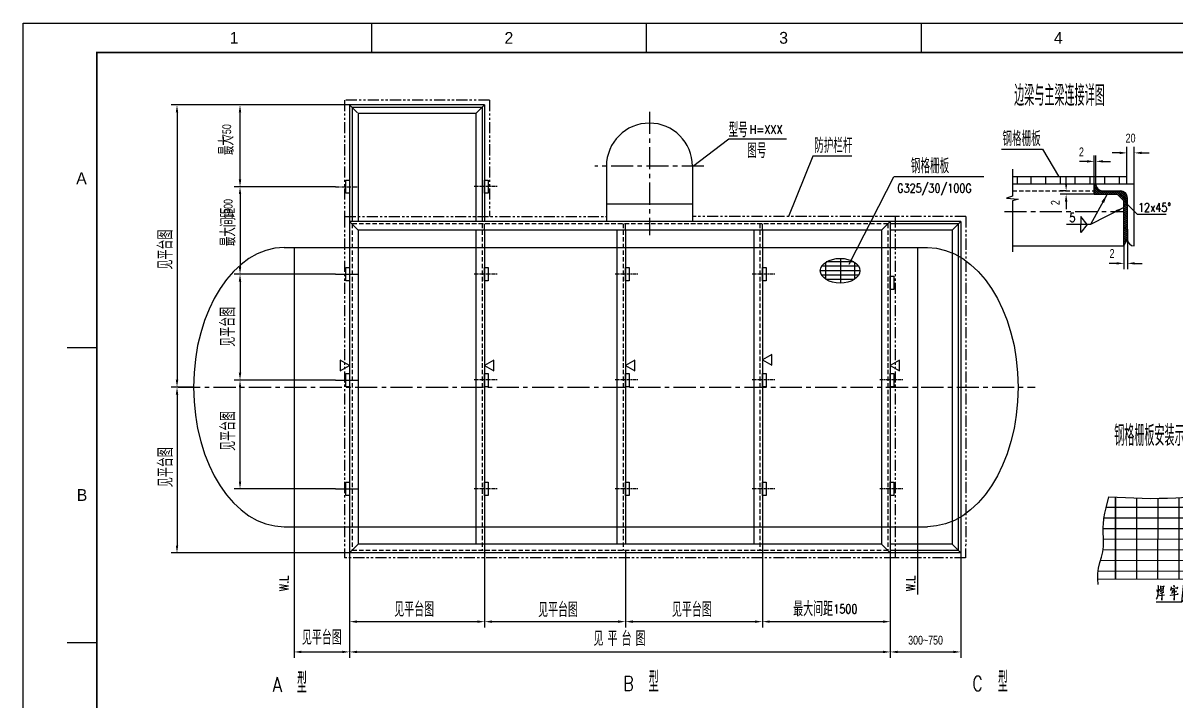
# Model space of a CAD drawing. Extents: x 148 to 221443, y -36682 to 6758.
# Drawn here: x 27967 to 35787, y -18414 to -13817 of the extents above; entities that cross this region are included whole.
import ezdxf
from ezdxf.enums import TextEntityAlignment as Align

# ---------------------------------------------------------------- set-up
doc = ezdxf.new("R2010")
doc.units = 0
doc.header["$LTSCALE"] = 10
doc.header["$MEASUREMENT"] = 0
for name, pattern in [('CENTERX2', [4, 2.5, -0.5, 0.5, -0.5]), ('HIDDENX2', [0.75, 0.5, -0.25]), ('PHANTOM', [2.5, 1.25, -0.25, 0.25, -0.25, 0.25, -0.25])]:
    doc.linetypes.add(name, pattern=pattern)
for name, color, linetype in [('2', 4, 'Continuous'), ('CENTER', 1, 'CENTERX2'), ('HIDDEN', 7, 'HIDDENX2'), ('PHANTOM', 7, 'PHANTOM'), ('RED', 7, 'Continuous')]:
    doc.layers.add(name, color=color, linetype=linetype)
doc.layers.add('2（细实线）', color=3, linetype='Continuous', lineweight=20)
doc.layers.add('图框层', color=7, linetype='Continuous', lineweight=15)
doc.styles.add('BIG', font='bsfb.shx', dxfattribs={"width": 0.7, "bigfont": 'bsf.shx'})
doc.styles.add('HZ', font='ROMS.SHX', dxfattribs={"width": 0.75, "bigfont": 'GBCBIG.SHX'})
doc.styles.get("Standard").update_dxf_attribs({"font": 'wison_e.shx', "width": 0.75, "bigfont": 'wison_c.shx'})
doc.styles.add('XW', font='ROMANS.shx', dxfattribs={"width": 0.85})
doc.dimstyles.new('DIM1', dxfattribs={"dimscale": 20, "dimtxt": 3, "dimasz": 2.5, "dimexe": 2, "dimexo": 0, "dimgap": 1, "dimtad": 0, "dimdec": 0, "dimzin": 0, "dimdsep": 46, "dimtxsty": 'Standard', "dimcen": 2, "dimclrd": 3, "dimclre": 3, "dimclrt": 3, "dimadec": 0, "dimazin": 0, "dimtfac": 0.666667, "dimtdec": 0, "dimtofl": 0, "dimtmove": 2, "dimatfit": 1, "dimfxl": 2, "dimtvp": 1.333333, "dimtolj": 1, "dimtzin": 0, "dimarcsym": 0})
doc.dimstyles.new('S-1', dxfattribs={"dimtxt": 3, "dimasz": 2.5, "dimexe": 1.25, "dimexo": 0, "dimgap": 1, "dimtad": 1, "dimdec": 0, "dimdsep": 46, "dimtxsty": 'BIG', "dimcen": 0, "dimclrd": 3, "dimclre": 3, "dimclrt": 3, "dimadec": 0, "dimazin": 2, "dimtfac": 1, "dimtdec": 0, "dimtmove": 2, "dimatfit": 3, "dimfxl": 1.25, "dimarcsym": 1})
pattern_1 = [(45, (14117.092, -2825.042), (-7.3656956, 7.3656956), []), (135, (14117.092, -2825.042), (-7.3656956, -7.3656956), [])]

# ---------------------------------------------------------------- blocks, each defined once
blk = doc.blocks.new('*D924')
at = {"color": 3, "lineweight": -2}
for p, q in [((29123.7, -16286), (28971.5, -16286)), ((29011.5, -16336), (29011.5, -17359.8)), ((30181.8, -17409.8), (28971.5, -17409.8))]:
    blk.add_line(p, q, dxfattribs=at)
at = {"color": 3}
for points in [[(29019.9, -16336), (29003.2, -16336), (29011.5, -16286)], [(29003.2, -17359.8), (29019.9, -17359.8), (29011.5, -17409.8)]]:
    blk.add_solid(points, dxfattribs=at)
at = {"layer": 'Defpoints', "color": 0}
for p in [(29123.7, -16286), (29011.5, -17409.8), (30181.8, -17409.8)]:
    blk.add_point(p, dxfattribs=at)
at = {"color": 3, "insert": (28933.6, -16829), "char_height": 100, "attachment_point": 5, "rotation": 90, "style": 'HZ'}
blk.add_mtext('\\A1;见平台图', dxfattribs=at)
blk = doc.blocks.new('*D925')
at = {"color": 3, "lineweight": -2}
for p, q in [((30181.8, -14372.6), (28971.5, -14372.6)), ((29011.5, -14422.6), (29011.5, -16236)), ((29019.7, -16286), (28971.5, -16286))]:
    blk.add_line(p, q, dxfattribs=at)
at = {"color": 3}
for points in [[(29019.9, -14422.6), (29003.2, -14422.6), (29011.5, -14372.6)], [(29003.2, -16236), (29019.9, -16236), (29011.5, -16286)]]:
    blk.add_solid(points, dxfattribs=at)
at = {"layer": 'Defpoints', "color": 0}
for p in [(30181.8, -14372.6), (29011.5, -16286), (29019.7, -16286)]:
    blk.add_point(p, dxfattribs=at)
at = {"color": 3, "insert": (28932.4, -15353.1), "char_height": 100, "attachment_point": 5, "rotation": 90, "style": 'HZ'}
blk.add_mtext('\\A1;见平台图', dxfattribs=at)
blk = doc.blocks.new('*D926')
at = {"color": 3, "lineweight": -2}
for p, q in [((30086.4, -14926.8), (29398.9, -14926.8)), ((29438.9, -14976.8), (29438.9, -15470.5)), ((30086.4, -15520.5), (29398.9, -15520.5))]:
    blk.add_line(p, q, dxfattribs=at)
at = {"color": 3}
for points in [[(29447.2, -14976.8), (29430.6, -14976.8), (29438.9, -14926.8)], [(29430.6, -15470.5), (29447.2, -15470.5), (29438.9, -15520.5)]]:
    blk.add_solid(points, dxfattribs=at)
at = {"layer": 'Defpoints', "color": 0}
for p in [(30086.4, -14926.8), (29438.9, -15520.5), (30086.4, -15520.5)]:
    blk.add_point(p, dxfattribs=at)
at = {"color": 3, "insert": (29358.9, -15077.1), "char_height": 60, "attachment_point": 5, "rotation": 90}
blk.add_mtext('\\A1;1800', dxfattribs=at)
blk = doc.blocks.new('*D927')
at = {"color": 3, "lineweight": -2}
for p, q in [((30181.8, -14372.6), (29398.9, -14372.6)), ((29438.9, -14876.8), (29438.9, -14422.6)), ((30086.4, -14926.8), (29398.9, -14926.8))]:
    blk.add_line(p, q, dxfattribs=at)
at = {"color": 3}
for points in [[(29447.2, -14422.6), (29430.6, -14422.6), (29438.9, -14372.6)], [(29430.6, -14876.8), (29447.2, -14876.8), (29438.9, -14926.8)]]:
    blk.add_solid(points, dxfattribs=at)
at = {"layer": 'Defpoints', "color": 0}
for p in [(29438.9, -14372.6), (30181.8, -14372.6), (30086.4, -14926.8)]:
    blk.add_point(p, dxfattribs=at)
at = {"color": 3, "insert": (29349.1, -14553.3), "char_height": 60, "attachment_point": 5, "rotation": 90}
blk.add_mtext('\\A1;750', dxfattribs=at)
blk = doc.blocks.new('*D928')
at = {"color": 3, "lineweight": -2}
for p, q in [((30181.8, -17409.8), (30181.8, -17916.1)), ((31097.5, -17393.1), (31097.5, -17916.1)), ((30231.8, -17876.1), (31047.5, -17876.1))]:
    blk.add_line(p, q, dxfattribs=at)
at = {"color": 3}
for points in [[(30231.8, -17867.8), (30231.8, -17884.4), (30181.8, -17876.1)], [(31047.5, -17884.4), (31047.5, -17867.8), (31097.5, -17876.1)]]:
    blk.add_solid(points, dxfattribs=at)
at = {"layer": 'Defpoints', "color": 0}
for p in [(30181.8, -17409.8), (31097.5, -17393.1), (31097.5, -17876.1)]:
    blk.add_point(p, dxfattribs=at)
at = {"color": 3, "insert": (30619.9, -17792.6), "char_height": 100, "attachment_point": 5, "style": 'HZ'}
blk.add_mtext('\\A1;见平台图', dxfattribs=at)
blk = doc.blocks.new('*D929')
at = {"color": 3, "lineweight": -2}
for p, q in [((31097.5, -17393.1), (31097.5, -17916.1)), ((32053.2, -17393.1), (32053.2, -17916.1)), ((31147.5, -17876.1), (32003.2, -17876.1))]:
    blk.add_line(p, q, dxfattribs=at)
at = {"color": 3}
for points in [[(31147.5, -17867.8), (31147.5, -17884.4), (31097.5, -17876.1)], [(32003.2, -17884.4), (32003.2, -17867.8), (32053.2, -17876.1)]]:
    blk.add_solid(points, dxfattribs=at)
at = {"layer": 'Defpoints', "color": 0}
for p in [(31097.5, -17393.1), (32053.2, -17393.1), (32053.2, -17876.1)]:
    blk.add_point(p, dxfattribs=at)
at = {"color": 3, "insert": (31595.7, -17795.4), "char_height": 100, "attachment_point": 5, "style": 'HZ'}
blk.add_mtext('\\A1;见平台图', dxfattribs=at)
blk = doc.blocks.new('*D930')
at = {"color": 3, "lineweight": -2}
for p, q in [((32053.2, -17393.1), (32053.2, -17916.1)), ((32982.1, -17393.1), (32982.1, -17916.1)), ((32103.2, -17876.1), (32932.1, -17876.1))]:
    blk.add_line(p, q, dxfattribs=at)
at = {"color": 3}
for points in [[(32103.2, -17867.8), (32103.2, -17884.4), (32053.2, -17876.1)], [(32932.1, -17884.4), (32932.1, -17867.8), (32982.1, -17876.1)]]:
    blk.add_solid(points, dxfattribs=at)
at = {"layer": 'Defpoints', "color": 0}
for p in [(32053.2, -17393.1), (32982.1, -17393.1), (32982.1, -17876.1)]:
    blk.add_point(p, dxfattribs=at)
at = {"color": 3, "insert": (32503.2, -17793.9), "char_height": 100, "attachment_point": 5, "style": 'HZ'}
blk.add_mtext('\\A1;见平台图', dxfattribs=at)
blk = doc.blocks.new('*D931')
at = {"color": 3, "lineweight": -2}
for p, q in [((32982.1, -17393.1), (32982.1, -17916.1)), ((33848.9, -17409.8), (33848.9, -17916.1)), ((33032.1, -17876.1), (33798.9, -17876.1))]:
    blk.add_line(p, q, dxfattribs=at)
at = {"color": 3}
for points in [[(33032.1, -17867.8), (33032.1, -17884.4), (32982.1, -17876.1)], [(33798.9, -17884.4), (33798.9, -17867.8), (33848.9, -17876.1)]]:
    blk.add_solid(points, dxfattribs=at)
at = {"layer": 'Defpoints', "color": 0}
for p in [(32982.1, -17393.1), (33848.9, -17409.8), (33848.9, -17876.1)]:
    blk.add_point(p, dxfattribs=at)
at = {"color": 3, "insert": (33325.6, -17789.5), "char_height": 100, "attachment_point": 5, "style": 'HZ'}
blk.add_mtext('\\A1;最大间距', dxfattribs=at)
blk = doc.blocks.new('*D932')
at = {"color": 3, "lineweight": -2}
for p, q in [((30181.8, -17409.8), (30181.8, -18121.4)), ((33848.9, -17409.8), (33848.9, -18121.4)), ((30231.8, -18081.4), (33798.9, -18081.4))]:
    blk.add_line(p, q, dxfattribs=at)
at = {"color": 3}
for points in [[(30231.8, -18073.1), (30231.8, -18089.7), (30181.8, -18081.4)], [(33798.9, -18089.7), (33798.9, -18073.1), (33848.9, -18081.4)]]:
    blk.add_solid(points, dxfattribs=at)
at = {"layer": 'Defpoints', "color": 0}
for p in [(30181.8, -17409.8), (33848.9, -17409.8), (33848.9, -18081.4)]:
    blk.add_point(p, dxfattribs=at)
at = {"color": 3, "insert": (32012.9, -17990.4), "char_height": 100, "attachment_point": 5, "style": 'HZ'}
blk.add_mtext('\\A1;见 平 台 图', dxfattribs=at)
blk = doc.blocks.new('*D933')
at = {"color": 3, "lineweight": -2}
for p, q in [((33848.9, -17409.8), (33848.9, -18121.4)), ((34327, -17409.8), (34327, -18121.4)), ((33898.9, -18081.4), (34277, -18081.4))]:
    blk.add_line(p, q, dxfattribs=at)
at = {"color": 3}
for points in [[(33898.9, -18073.1), (33898.9, -18089.7), (33848.9, -18081.4)], [(34277, -18089.7), (34277, -18073.1), (34327, -18081.4)]]:
    blk.add_solid(points, dxfattribs=at)
at = {"layer": 'Defpoints', "color": 0}
for p in [(33848.9, -17409.8), (34327, -17409.8), (34327, -18081.4)]:
    blk.add_point(p, dxfattribs=at)
at = {"color": 3, "insert": (34088.3, -18002.2), "char_height": 60, "attachment_point": 5}
blk.add_mtext('\\A1;300~750', dxfattribs=at)
blk = doc.blocks.new('*D934')
at = {"color": 3, "lineweight": -2}
for p, q in [((30181.8, -17409.8), (30181.8, -18121.4)), ((29805.5, -17681.8), (29805.5, -18121.4)), ((29855.5, -18081.4), (30131.8, -18081.4))]:
    blk.add_line(p, q, dxfattribs=at)
at = {"color": 3}
for points in [[(29855.5, -18073.1), (29855.5, -18089.7), (29805.5, -18081.4)], [(30131.8, -18089.7), (30131.8, -18073.1), (30181.8, -18081.4)]]:
    blk.add_solid(points, dxfattribs=at)
at = {"layer": 'Defpoints', "color": 0}
for p in [(30181.8, -17409.8), (29805.5, -17681.8), (30181.8, -18081.4)]:
    blk.add_point(p, dxfattribs=at)
at = {"color": 3, "insert": (29993.7, -17983.2), "char_height": 100, "attachment_point": 5, "style": 'HZ'}
blk.add_mtext('\\A1;见平台图', dxfattribs=at)
blk = doc.blocks.new('*D974')
at = {"color": 3, "lineweight": -2}
for p, q in [((35457.3, -15215.7), (35457.3, -15486.6)), ((35434, -15258.2), (35434, -15486.6)), ((35384, -15446.6), (35334, -15446.6)), ((35507.3, -15446.6), (35557.3, -15446.6))]:
    blk.add_line(p, q, dxfattribs=at)
at = {"color": 3}
for points in [[(35384, -15454.9), (35384, -15438.2), (35434, -15446.6)], [(35507.3, -15438.2), (35507.3, -15454.9), (35457.3, -15446.6)]]:
    blk.add_solid(points, dxfattribs=at)
at = {"layer": 'Defpoints', "color": 0}
for p in [(35457.3, -15215.7), (35434, -15258.2), (35457.3, -15446.6)]:
    blk.add_point(p, dxfattribs=at)
at = {"color": 3, "insert": (35353.4, -15379.3), "char_height": 60, "attachment_point": 5}
blk.add_mtext('\\A1;2', dxfattribs=at)
blk = doc.blocks.new('*D975')
at = {"color": 3, "lineweight": -2}
for p, q in [((35183, -14755), (35133, -14755)), ((35233, -14908.2), (35233, -14715)), ((35242.8, -14915), (35242.8, -14715)), ((35292.8, -14755), (35342.8, -14755))]:
    blk.add_line(p, q, dxfattribs=at)
at = {"color": 3}
for points in [[(35183, -14763.3), (35183, -14746.7), (35233, -14755)], [(35292.8, -14746.7), (35292.8, -14763.3), (35242.8, -14755)]]:
    blk.add_solid(points, dxfattribs=at)
at = {"layer": 'Defpoints', "color": 0}
for p in [(35242.8, -14755), (35233, -14908.2), (35242.8, -14915)]:
    blk.add_point(p, dxfattribs=at)
at = {"color": 3, "insert": (35145.6, -14690.4), "char_height": 60, "attachment_point": 5}
blk.add_mtext('\\A1;2', dxfattribs=at)
blk = doc.blocks.new('*D976')
at = {"color": 3, "lineweight": -2}
for p, q in [((35041.8, -14904.9), (35041.8, -14854.9)), ((35041.8, -14954.9), (35001.8, -14954.9)), ((35233, -14978.2), (35001.8, -14978.2)), ((35041.8, -15028.2), (35041.8, -15078.2))]:
    blk.add_line(p, q, dxfattribs=at)
at = {"color": 3}
for points in [[(35033.5, -14904.9), (35050.2, -14904.9), (35041.8, -14954.9)], [(35050.2, -15028.2), (35033.5, -15028.2), (35041.8, -14978.2)]]:
    blk.add_solid(points, dxfattribs=at)
at = {"layer": 'Defpoints', "color": 0}
for p in [(35041.8, -14954.9), (35041.8, -14978.2), (35233, -14978.2)]:
    blk.add_point(p, dxfattribs=at)
at = {"color": 3, "insert": (34968.5, -15035), "char_height": 60, "attachment_point": 5, "rotation": 90}
blk.add_mtext('\\A1;2', dxfattribs=at)
blk = doc.blocks.new('*D982')
at = {"color": 3, "linetype": 'Continuous', "lineweight": -2}
for p, q in [((30086.4, -15520.5), (29398.9, -15520.5)), ((29438.9, -15570.5), (29438.9, -16188.2)), ((30086.4, -16238.2), (29398.9, -16238.2))]:
    blk.add_line(p, q, dxfattribs=at)
at = {"color": 3}
for points in [[(29447.2, -15570.5), (29430.6, -15570.5), (29438.9, -15520.5)], [(29430.6, -16188.2), (29447.2, -16188.2), (29438.9, -16238.2)]]:
    blk.add_solid(points, dxfattribs=at)
at = {"layer": 'Defpoints', "color": 0}
for p in [(30086.4, -15520.5), (29438.9, -16238.2), (30086.4, -16238.2)]:
    blk.add_point(p, dxfattribs=at)
at = {"color": 3, "insert": (29356, -15877.1), "char_height": 100, "attachment_point": 5, "rotation": 90, "style": 'HZ'}
blk.add_mtext('\\A1;见平台图', dxfattribs=at)
blk = doc.blocks.new('*D983')
at = {"color": 3, "linetype": 'Continuous', "lineweight": -2}
for p, q in [((29438.9, -16238.2), (29398.9, -16238.2)), ((29438.9, -16926.2), (29438.9, -16288.2)), ((30086.4, -16976.2), (29398.9, -16976.2))]:
    blk.add_line(p, q, dxfattribs=at)
at = {"color": 3}
for points in [[(29447.2, -16288.2), (29430.6, -16288.2), (29438.9, -16238.2)], [(29430.6, -16926.2), (29447.2, -16926.2), (29438.9, -16976.2)]]:
    blk.add_solid(points, dxfattribs=at)
at = {"layer": 'Defpoints', "color": 0}
for p in [(29438.9, -16238.2), (29438.9, -16238.2), (30086.4, -16976.2)]:
    blk.add_point(p, dxfattribs=at)
at = {"color": 3, "insert": (29357.1, -16582.9), "char_height": 100, "attachment_point": 5, "rotation": 90, "style": 'HZ'}
blk.add_mtext('\\A1;见平台图', dxfattribs=at)
blk = doc.blocks.new('*D985')
at = {"color": 3, "linetype": 'Continuous', "lineweight": -2}
for p, q in [((35404, -14697.5), (35354, -14697.5)), ((35454, -14858.4), (35454, -14657.5)), ((35504, -14908.2), (35504, -14657.5)), ((35554, -14697.5), (35604, -14697.5))]:
    blk.add_line(p, q, dxfattribs=at)
at = {"color": 3}
for points in [[(35404, -14705.9), (35404, -14689.2), (35454, -14697.5)], [(35554, -14689.2), (35554, -14705.9), (35504, -14697.5)]]:
    blk.add_solid(points, dxfattribs=at)
at = {"layer": 'Defpoints', "color": 0}
for p in [(35504, -14697.5), (35454, -14858.4), (35504, -14908.2)]:
    blk.add_point(p, dxfattribs=at)
at = {"color": 3, "insert": (35479, -14597.5), "char_height": 60, "attachment_point": 5}
blk.add_mtext('\\A1;20', dxfattribs=at)
blk = doc.blocks.new('a2')
for p, q in [((15429.25, 10126.74), (15429.25, 10116.74)), ((15522.42, 10126.74), (15522.42, 10116.74)), ((15615.59, 10126.74), (15615.59, 10116.74)), ((15336.09, 10011.74), (15336.09, 10116.74)), ((15326.09, 10016.74), (15336.09, 10016.74)), ((15326.09, 9916.74), (15336.09, 9916.74))]:
    blk.add_line(p, q)
at = {"layer": '图框层', "ltscale": 10}
blk.add_lwpolyline([(15311.09, 10126.74), (15905.09, 10126.74), (15905.09, 9706.74), (15311.09, 9706.74)], close=True, dxfattribs=at)
at = {"layer": '图框层', "ltscale": 10, "const_width": 0.5}
blk.add_lwpolyline([(15336.09, 10116.74), (15895.09, 10116.74), (15895.09, 9716.74), (15336.09, 9716.74)], close=True, dxfattribs=at)
at = {"style": 'HZ'}
for s, p in [('1', (15382.67, 10121.74)), ('2', (15475.84, 10121.74)), ('3', (15569, 10121.74)), ('4', (15662.17, 10121.74)), ('A', (15330.89, 10074.1)), ('B', (15331.09, 9966.74))]:
    blk.add_text(s, height=4, dxfattribs=at).set_placement(p, align=Align.MIDDLE)
blk = doc.blocks.new('*D27')
at = {"layer": '2（细实线）', "color": 3, "lineweight": -2}
for p, q in [((20629.2, 9080.31), (20626.7, 9080.31)), ((20631.7, 9080.31), (20631.7, 9079.06)), ((20631.7, 9080.31), (20633.58, 9080.31)), ((20633.58, 9080.31), (20633.58, 9079.06)), ((20636.08, 9080.31), (20638.58, 9080.31))]:
    blk.add_line(p, q, dxfattribs=at)
at = {"layer": '2（细实线）', "color": 3}
for points in [[(20629.2, 9079.89), (20629.2, 9080.73), (20631.7, 9080.31)], [(20636.08, 9080.73), (20636.08, 9079.89), (20633.58, 9080.31)]]:
    blk.add_solid(points, dxfattribs=at)
at = {"layer": 'Defpoints', "color": 0}
for p in [(20631.7, 9080.31), (20633.58, 9080.31), (20633.58, 9080.31)]:
    blk.add_point(p, dxfattribs=at)
at = {"layer": '2（细实线）', "color": 3, "insert": (20636.08, 9082.72), "char_height": 3, "attachment_point": 5, "style": 'BIG'}
blk.add_mtext('10', dxfattribs=at)
blk = doc.blocks.new('lianjsu')
at = {"layer": '2（细实线）', "lineweight": -3}
for points in [[(20596.98, 9090.45), (20596.88, 9092.34), (20596.87, 9093.29), (20596.9, 9094.23), (20596.99, 9095.16), (20597.15, 9096.08), (20597.6, 9097.91), (20598.12, 9099.74), (20598.36, 9100.65), (20598.57, 9101.57), (20598.72, 9102.49), (20598.8, 9103.42), (20598.84, 9104.36), (20598.83, 9105.31), (20598.7, 9109.09), (20598.72, 9110.03), (20598.77, 9110.97), (20598.97, 9112.84), (20599.28, 9114.7), (20599.67, 9116.55), (20600.58, 9120.23), (20606.28, 9119.95), (20611.98, 9119.75), (20614.83, 9119.71), (20617.68, 9119.73), (20620.53, 9119.78), (20623.38, 9119.88), (20629.11, 9120.18), (20634.86, 9120.58), (20640.66, 9121.06), (20646.5, 9121.57), (20646.5, 9092.31), (20633.6, 9092.33), (20633.64, 9120.5)], [(20596.88, 9092.39), (20631.71, 9092.34), (20631.76, 9120.36)], [(20610.06, 9092.37), (20610.1, 9119.8)], [(20617.27, 9092.36), (20617.31, 9119.72)], [(20624.48, 9092.35), (20624.52, 9119.93)], [(20629.81, 9117.78), (20629.82, 9120.23)], [(20630.82, 9118.42), (20630.83, 9120.29)], [(20630.82, 9114.79), (20630.82, 9117.21)], [(20635.58, 9117.98), (20635.59, 9120.65)], [(20638.9, 9092.32), (20638.94, 9120.93)], [(20599.71, 9116.74), (20631.75, 9116.69)], [(20629.81, 9114.15), (20629.81, 9116.57)], [(20630.81, 9111.16), (20630.82, 9113.58)], [(20633.64, 9116.69), (20646.5, 9116.67)], [(20635.58, 9114.35), (20635.58, 9116.77)], [(20598.71, 9109.53), (20631.74, 9109.48)], [(20599.01, 9113.15), (20631.75, 9113.1)], [(20629.8, 9110.52), (20629.81, 9112.94)], [(20629.8, 9106.89), (20629.8, 9109.31)], [(20630.81, 9107.53), (20630.81, 9109.95)], [(20633.63, 9113.1), (20646.5, 9113.08)], [(20633.63, 9109.48), (20646.5, 9109.46)], [(20635.56, 9107.09), (20635.57, 9109.51)], [(20635.57, 9110.72), (20635.57, 9113.14)], [(20598.81, 9105.94), (20631.74, 9105.89)], [(20629.79, 9103.26), (20629.79, 9105.68)], [(20630.8, 9103.9), (20630.8, 9106.32)], [(20633.62, 9105.89), (20646.5, 9105.87)], [(20635.56, 9103.46), (20635.56, 9105.88)], [(20598.69, 9102.32), (20631.73, 9102.27)], [(20631.73, 9103.62), (20638.62, 9098.29), (20625.25, 9084.55)], [(20629.78, 9099.63), (20629.79, 9102.05)], [(20630.8, 9100.27), (20630.8, 9102.69)], [(20633.73, 9101.46), (20634.32, 9102.22), (20631.73, 9103.62), (20633.73, 9101.46)], [(20633.62, 9102.27), (20646.5, 9102.25)], [(20635.55, 9099.83), (20635.56, 9102.25)], [(20597.83, 9098.73), (20631.72, 9098.68)], [(20633.61, 9099.22), (20626.73, 9098.29), (20625.25, 9084.55), (20616.66, 9084.55)], [(20629.78, 9096), (20629.78, 9098.42)], [(20630.8, 9098.35), (20630.67, 9099.31), (20633.61, 9099.22), (20630.8, 9098.35)], [(20630.79, 9096.64), (20630.79, 9099.06)], [(20633.61, 9098.68), (20646.5, 9098.66)], [(20635.55, 9096.2), (20635.55, 9098.62)], [(20596.98, 9095.11), (20631.72, 9095.06)], [(20635.52, 9086.57), (20635.48, 9086.55), (20635.44, 9086.54), (20635.41, 9086.53), (20635.37, 9086.52), (20635.33, 9086.51), (20635.29, 9086.5), (20635.25, 9086.49), (20635.21, 9086.48), (20635.18, 9086.47), (20635.14, 9086.46), (20635.1, 9086.45), (20635.06, 9086.44), (20635.03, 9086.43), (20634.99, 9086.42), (20634.95, 9086.41), (20634.92, 9086.4), (20634.88, 9086.39), (20634.84, 9086.38), (20634.8, 9086.37), (20634.76, 9086.36), (20634.73, 9086.35), (20634.69, 9086.35), (20634.65, 9086.34), (20634.61, 9086.33), (20634.58, 9086.32), (20634.54, 9086.31), (20634.5, 9086.3), (20634.47, 9086.29), (20634.43, 9086.28), (20634.39, 9086.27), (20634.35, 9086.26), (20634.32, 9086.26), (20634.28, 9086.25), (20634.24, 9086.24), (20634.2, 9086.23), (20634.17, 9086.22), (20634.13, 9086.22), (20634.09, 9086.21), (20634.05, 9086.2), (20634.02, 9086.19), (20633.98, 9086.18), (20633.94, 9086.18), (20633.91, 9086.17), (20633.87, 9086.16), (20633.83, 9086.16), (20633.8, 9086.15), (20633.76, 9086.14), (20633.72, 9086.14), (20633.69, 9086.13), (20633.65, 9086.12), (20633.61, 9086.12), (20633.58, 9086.11), (20633.54, 9086.11), (20633.5, 9086.1), (20633.46, 9086.1), (20633.43, 9086.09), (20633.39, 9086.09), (20633.35, 9086.08), (20633.32, 9086.08), (20633.28, 9086.08), (20633.24, 9086.07), (20633.21, 9086.07), (20633.17, 9086.07), (20633.13, 9086.06), (20633.1, 9086.06), (20633.06, 9086.06), (20633.03, 9086.06), (20632.99, 9086.06), (20632.95, 9086.06), (20632.92, 9086.06), (20632.88, 9086.06), (20632.84, 9086.07), (20632.81, 9086.07), (20632.77, 9086.08), (20632.73, 9086.08), (20632.7, 9086.09), (20632.66, 9086.1), (20632.63, 9086.11), (20632.59, 9086.12), (20632.55, 9086.13), (20632.52, 9086.14), (20632.48, 9086.14), (20632.44, 9086.14), (20632.41, 9086.14), (20632.37, 9086.14), (20632.34, 9086.14), (20632.3, 9086.13), (20632.26, 9086.12), (20632.23, 9086.11), (20632.19, 9086.11), (20632.15, 9086.1), (20632.12, 9086.09), (20632.08, 9086.08), (20632.05, 9086.08), (20632.01, 9086.08), (20631.97, 9086.08), (20631.94, 9086.08), (20631.9, 9086.09), (20631.87, 9086.1), (20631.83, 9086.12), (20631.79, 9086.14), (20631.76, 9086.16), (20631.72, 9086.19), (20631.69, 9086.21), (20631.65, 9086.24), (20631.61, 9086.26), (20631.58, 9086.28), (20631.54, 9086.3), (20631.5, 9086.32), (20631.47, 9086.33), (20631.43, 9086.34), (20631.4, 9086.34), (20631.36, 9086.34), (20631.32, 9086.34), (20631.29, 9086.33), (20631.25, 9086.32), (20631.22, 9086.31), (20631.18, 9086.31), (20631.14, 9086.3), (20631.11, 9086.29), (20631.07, 9086.28), (20631.04, 9086.28), (20631, 9086.27), (20630.96, 9086.27), (20630.93, 9086.27), (20630.89, 9086.27), (20630.85, 9086.28), (20630.82, 9086.29), (20630.78, 9086.3), (20630.75, 9086.31), (20630.71, 9086.33), (20630.67, 9086.35), (20630.64, 9086.37), (20630.6, 9086.39), (20630.56, 9086.42), (20630.53, 9086.44), (20630.49, 9086.46), (20630.46, 9086.49), (20630.42, 9086.51), (20630.38, 9086.54), (20630.35, 9086.56), (20630.31, 9086.59), (20630.27, 9086.61), (20630.24, 9086.64), (20630.2, 9086.66), (20630.17, 9086.69), (20630.13, 9086.71), (20630.09, 9086.74), (20630.06, 9086.76), (20630.02, 9086.79), (20629.98, 9086.81), (20629.95, 9086.84), (20629.91, 9086.86), (20629.87, 9086.88), (20629.84, 9086.91), (20629.8, 9086.93), (20629.76, 9086.95), (20629.77, 9092.34), (20629.78, 9094.79)], [(20630.78, 9093.01), (20630.79, 9095.43)], [(20633.6, 9095.06), (20646.5, 9095.04)], [(20635.53, 9086.57), (20635.54, 9092.33), (20635.55, 9094.99)], [(20617.29, 9090.24), (20617.37, 9089.96), (20617.35, 9089.88), (20617.35, 9088.71), (20617.35, 9088.14), (20617.29, 9087.74), (20617.27, 9087.42), (20617.24, 9087.05), (20617.16, 9086.69), (20617.08, 9086.37), (20616.95, 9086.08), (20616.85, 9085.8), (20616.69, 9085.52)], [(20618.11, 9090.08), (20618.16, 9089.55), (20618.24, 9088.02), (20618.21, 9088.3), (20619.21, 9088.5), (20619.1, 9088.5), (20619.23, 9090), (20619.26, 9089.84), (20618.18, 9089.63)], [(20622.67, 9090.28), (20622.83, 9089.67), (20622.83, 9089.92), (20622.72, 9090.12)], [(20630.78, 9089.38), (20630.78, 9091.8)], [(20631.71, 9092.34), (20631.69, 9078.12)], [(20633.6, 9092.33), (20633.58, 9078.11)], [(20616.77, 9088.79), (20616.98, 9088.3), (20617, 9088.18), (20617.03, 9087.98)], [(20617.27, 9087.25), (20617.53, 9086.97), (20617.63, 9086.73)], [(20617.74, 9088.91), (20617.74, 9088.67), (20617.35, 9087.94)], [(20617.82, 9086.77), (20619.52, 9087.05)], [(20618, 9087.58), (20619.29, 9087.86), (20619.15, 9087.86), (20618.97, 9087.78)], [(20618.21, 9088.95), (20618.84, 9089.15)], [(20618.6, 9087.66), (20618.6, 9085.24), (20618.58, 9085.56), (20618.6, 9085.84)], [(20621.39, 9086.89), (20621.49, 9086.77), (20621.57, 9086.85), (20624.11, 9087.25), (20624.01, 9087.34), (20623.8, 9087.21)], [(20621.78, 9089.67), (20621.78, 9089.35), (20621.78, 9089.15), (20621.75, 9088.87), (20621.65, 9088.46), (20621.68, 9088.71), (20621.73, 9088.99), (20621.78, 9089.15), (20624.01, 9089.47), (20623.9, 9089.59), (20623.64, 9088.87)], [(20622.3, 9088.83), (20622.38, 9088.55), (20622.3, 9088.5), (20622.1, 9087.94), (20621.96, 9087.62), (20621.94, 9087.54), (20621.86, 9087.38)], [(20622.2, 9087.98), (20622.3, 9087.94), (20623.54, 9088.18), (20623.46, 9088.22), (20623.22, 9088.14)], [(20622.83, 9088.87), (20622.83, 9085.2), (20622.78, 9085.4), (20622.8, 9085.88)], [(20630.77, 9086.3), (20630.78, 9088.17)]]:
    blk.add_lwpolyline(points, dxfattribs=at)
blk.add_lwpolyline([(20602.85, 9092.38), (20602.89, 9120.12)], close=True, dxfattribs=at)
at = {"layer": '2（细实线）', "transparency": 33554559}
for points in [[(20633.73, 9101.46), (20634.32, 9102.22), (20633.73, 9101.46), (20631.73, 9103.62)], [(20630.8, 9098.35), (20630.67, 9099.31), (20630.8, 9098.35), (20633.61, 9099.22)]]:
    blk.add_solid(points, dxfattribs=at)
at = {"layer": '2（细实线）'}
dim = blk.add_linear_dim(base=(20633.58, 9080.31), p1=(20631.7, 9080.31), p2=(20633.58, 9080.31), text='10', dimstyle='S-1', dxfattribs=at)
dim.commit()
dim.dimension.update_dxf_attribs({"geometry": '*D27', "text_midpoint": (20636.08, 9082.72), "dimtype": 160})

msp = doc.modelspace()

# ---------------------------------------------------------------- hatches: boundary and pattern name
at = {"layer": '2', "linetype": 'Continuous'}
h = msp.add_hatch(dxfattribs=at)
h.set_pattern_fill('ANSI37', color=3, scale=83.333333, style=0)
h.set_pattern_definition(pattern_1)
h.paths.add_polyline_path([(35388.9983, -14978.2175), (35433.9983, -15023.2175), (35457.3316, -15046.5508), (35457.3316, -15001.5508, 0.414213562), (35410.6649, -14954.8841), (35288.9983, -14954.8841, -0.414213562), (35242.3316, -14908.2175), (35232.9983, -14908.2175), (35232.9983, -14978.2175)])
h = msp.add_hatch(dxfattribs=at)
h.set_pattern_fill('ANSI37', color=3, scale=83.333333, style=0)
h.set_pattern_definition(pattern_1)
h.paths.add_polyline_path([(35457.3316, -15046.5508), (35433.9983, -15023.2175), (35433.9983, -15328.2175), (35457.3316, -15281.5508)])

# ---------------------------------------------------------------- linework, layer by layer
at = {"linetype": 'Continuous'}
for p, q in [((35185.0148, -15183.1517), (35141.28, -15128.5373)), ((35141.28, -15128.5373), (35141.28, -15183.1517)), ((35141.28, -15237.7661), (35141.28, -15183.1517)), ((35185.0148, -15183.1517), (35141.28, -15237.7661))]:
    msp.add_line(p, q, dxfattribs=at)
at = {"ltscale": 6}
msp.add_line((31097.5417, -15220.5694), (31097.5417, -15178.9028), dxfattribs=at)
for p, q in [((32053.1649, -15220.5694), (32053.1649, -15178.9028)), ((32982.0574, -15220.5694), (32982.0574, -15178.9028)), ((35433.9983, -15328.2175), (35457.3316, -15281.5508)), ((31097.5417, -17351.4184), (31097.5417, -17393.0851)), ((32982.0574, -17351.4184), (32982.0574, -17393.0851)), ((32053.1649, -17409.9895), (32053.1649, -17451.6562))]:
    msp.add_line(p, q)
at = {"color": 6}
msp.add_lwpolyline([(34677.2115, -14808.8028), (34677.2115, -14989.7959), (34636.9636, -15003.873), (34715.447, -15011.9172), (34677.2115, -15021.9724), (34677.2115, -15368.7485)], dxfattribs=at)
at = {"color": 3}
for points in [[(30181.8412, -16138.8644), (30119.2232, -16102.7119), (30119.2232, -16175.0169)], [(31097.5417, -16138.8644), (31160.1597, -16175.0169), (31160.1597, -16102.7119)], [(32053.1649, -16138.8644), (32115.7829, -16175.0169), (32115.7829, -16102.7119)], [(32982.0574, -16100.7262), (33044.6754, -16136.8787), (33044.6754, -16064.5737)], [(33848.862, -16138.8644), (33911.4801, -16175.0169), (33911.4801, -16102.7119)]]:
    msp.add_lwpolyline(points, close=True, dxfattribs=at)
at = {"layer": '2', "color": 3, "linetype": 'Continuous'}
for p, q in [((32753.066, -14604.9683), (32507.191, -14791.4453)), ((33144.4233, -14604.9683), (32753.066, -14604.9683)), ((33324.641, -14719.4283), (33159.0018, -15128.9028)), ((33587.4278, -14719.4283), (33324.641, -14719.4283)), ((33569.256, -15451.4745), (33872.2316, -14859.7529)), ((34484.7045, -14859.7529), (33872.2316, -14859.7529)), ((35320.1294, -14978.2175), (35207.6859, -15183.1517)), ((35433.9983, -15067.3881), (35207.6859, -15183.1517)), ((35433.9983, -15023.2175), (35524.126, -15113.3452)), ((35524.126, -15113.3452), (35721.2564, -15113.3452)), ((35207.6859, -15183.1517), (35044.8106, -15183.1517))]:
    msp.add_line(p, q, dxfattribs=at)
at = {"layer": '2', "color": 7, "linetype": 'Continuous'}
for p, q in [((33634.586, -15466.6629), (33383.2699, -15466.6629)), ((33410.8273, -15439.2632), (33410.8273, -15554.0626)), ((33602.9369, -15436.6629), (33414.9189, -15436.6629)), ((33510.8273, -15412.8128), (33510.8273, -15580.513)), ((33607.0286, -15439.2632), (33607.0286, -15554.0626)), ((33643.4915, -15496.6629), (33374.3644, -15496.6629)), ((33634.586, -15526.6629), (33383.2699, -15526.6629)), ((33602.9369, -15556.6629), (33414.9189, -15556.6629))]:
    msp.add_line(p, q, dxfattribs=at)
at = {"layer": '2', "color": 3, "linetype": 'Continuous'}
msp.add_lwpolyline([(34604.1799, -14673.142), (34881.4035, -14673.142), (34990.2815, -14855.1991)], dxfattribs=at)
msp.add_ellipse((33508.9279, -15496.6629), major_axis=(-134.5636, 0), ratio=0.623188198, dxfattribs=at)
for points in [[(35281.7604, -15027.3584), (35299.2945, -15036.979), (35319.3893, -14979.5665)], [(35376.1202, -15086.0999), (35385.3175, -15103.8597), (35433.9983, -15067.3881)]]:
    msp.add_solid(points, dxfattribs=at)
at = {"layer": 'CENTER', "ltscale": 6}
for p, q in [((32215.5243, -14418.9043), (32215.5243, -15254.9539)), ((32585.0183, -14787.2361), (31846.0304, -14787.2361)), ((34622.8769, -15094.8841), (35433.9983, -15094.8841)), ((30086.3747, -15520.5423), (30244.4806, -15520.5423)), ((30086.3747, -16238.2102), (30244.4806, -16238.2102)), ((29019.6678, -16285.9939), (34830.9661, -16285.9939)), ((30086.3747, -16976.1896), (30244.4806, -16976.1896))]:
    msp.add_line(p, q, dxfattribs=at)
at = {"layer": 'CENTER'}
for p, q in [((30086.3747, -14926.7541), (30244.4806, -14926.7541)), ((31027.0752, -14922.9392), (31185.1811, -14922.9392)), ((31027.0752, -15516.7274), (31185.1811, -15516.7274)), ((31982.6984, -15516.7274), (32140.8044, -15516.7274)), ((32911.5909, -15516.7274), (33069.6968, -15516.7274)), ((31027.0752, -16234.3954), (31185.1811, -16234.3954)), ((31982.6984, -16234.3954), (32140.8044, -16234.3954)), ((32911.5909, -16234.3954), (33069.6968, -16234.3954)), ((33778.3955, -16234.3954), (33936.5015, -16234.3954)), ((31027.0752, -16972.3747), (31185.1811, -16972.3747)), ((31982.6984, -16972.3747), (32140.8044, -16972.3747)), ((32911.5909, -16972.3747), (33069.6968, -16972.3747)), ((33778.3955, -16972.3747), (33936.5015, -16972.3747))]:
    msp.add_line(p, q, dxfattribs=at)
at = {"layer": 'HIDDEN', "ltscale": 6}
for p, q in [((34677.2115, -14954.8841), (35232.9983, -14954.8841)), ((30198.5079, -15178.9028), (30198.5079, -17393.0851)), ((33832.1954, -15178.9028), (30198.5079, -15178.9028)), ((31080.875, -15178.9028), (31080.875, -17393.0851)), ((32036.4983, -15178.9028), (32036.4983, -17393.0851)), ((32965.3907, -15178.9028), (32965.3907, -17393.0851)), ((33832.1954, -15178.9028), (33832.1954, -17393.0851)), ((33832.1954, -17393.0851), (30198.5079, -17393.0851))]:
    msp.add_line(p, q, dxfattribs=at)
at = {"layer": 'PHANTOM', "ltscale": 6}
for p, q in [((30148.5079, -14339.2586), (30148.5079, -15128.9028)), ((31130.875, -14339.2586), (30148.5079, -14339.2586)), ((30181.8412, -14372.592), (30240.1745, -14430.9253)), ((31130.875, -14339.2586), (31130.875, -15128.9028)), ((30148.5079, -15128.9028), (31923.8577, -15128.9028)), ((30148.5079, -15128.9028), (30148.5079, -17443.0851)), ((33882.1954, -15128.9028), (32507.191, -15128.9028)), ((33882.1954, -15128.9028), (33882.1954, -17443.0851)), ((34361.1629, -15128.9028), (33882.1954, -15128.9028)), ((34361.1629, -15128.9028), (34360.3521, -17443.0851)), ((33882.1954, -17443.0851), (30148.5079, -17443.0851)), ((34360.3521, -17443.0851), (33882.1954, -17443.0851))]:
    msp.add_line(p, q, dxfattribs=at)
at = {"layer": 'PHANTOM', "color": 3, "linetype": 'Continuous', "ltscale": 6}
for p, q in [((30181.8412, -14372.592), (30181.8412, -15162.2361)), ((31097.5417, -14372.592), (30181.8412, -14372.592)), ((31039.2084, -14430.9253), (31097.5417, -14372.592)), ((31097.5417, -14372.592), (31097.5417, -15162.2361)), ((30198.5079, -14389.2586), (30198.5079, -15162.2361)), ((31080.875, -14389.2586), (30198.5079, -14389.2586)), ((30240.1745, -14430.9253), (30240.1745, -15162.2361)), ((31039.2084, -14430.9253), (30240.1745, -14430.9253)), ((31039.2084, -14430.9253), (31039.2084, -15162.2361)), ((31080.875, -14389.2586), (31080.875, -15162.2361)), ((34327.0187, -15162.2361), (33848.862, -15162.2361)), ((34327.0187, -15162.2361), (34268.6854, -15220.5694)), ((34327.0187, -15162.2361), (34327.0187, -17409.7517)), ((34310.3521, -15178.9028), (33848.862, -15178.9028)), ((34268.6854, -15220.5694), (33848.862, -15220.5694)), ((34268.6854, -15220.5694), (34268.6854, -17351.4184)), ((34310.3521, -15178.9028), (34310.3521, -17393.0851)), ((29738.8415, -15339.7079), (34100.705, -15339.7079)), ((29805.5082, -15339.7079), (29805.5082, -17681.7924)), ((34034.0383, -15339.7079), (34034.0383, -17691.4782)), ((29738.8415, -17232.2799), (34100.705, -17232.2799)), ((34268.6854, -17351.4184), (33848.862, -17351.4184)), ((34327.0187, -17409.7517), (34268.6854, -17351.4184)), ((34310.3521, -17393.0851), (33848.862, -17393.0851)), ((34327.0187, -17409.7517), (33848.862, -17409.7517))]:
    msp.add_line(p, q, dxfattribs=at)
for points in [[(30156.8412, -14881.8663), (30181.8412, -14881.8663), (30181.8412, -14971.6418), (30156.8412, -14971.6418)], [(31097.5417, -14881.8663), (31122.5417, -14881.8663), (31122.5417, -14971.6418), (31097.5417, -14971.6418)]]:
    msp.add_lwpolyline(points, close=True, dxfattribs=at)
msp.add_ellipse((29738.8415, -16285.9939), major_axis=(0, -946.286), ratio=0.650103521, start_param=3.141592654, end_param=6.283185307, dxfattribs=at)
at = {"layer": 'PHANTOM', "color": 3, "linetype": 'Continuous', "ltscale": 6, "extrusion": (0, 0, -1)}
msp.add_ellipse((34100.705, -16285.9939), major_axis=(0, -946.286), ratio=0.650103521, start_param=3.141592654, end_param=6.283185307, dxfattribs=at)
at = {"layer": 'RED'}
for p, q in [((31923.8577, -14787.2361), (31923.8577, -15162.2361)), ((32507.191, -14787.2361), (32507.191, -15162.2361)), ((34677.2115, -14858.3645), (35454.0241, -14858.3645)), ((34677.2115, -14908.2175), (35503.9983, -14908.2175)), ((34712.0553, -14908.2175), (34712.0553, -14858.3645)), ((34803.9983, -14908.2175), (34803.9983, -14858.3645)), ((34903.9983, -14908.2175), (34903.9983, -14858.3645)), ((35003.9983, -14908.2175), (35003.9983, -14858.3645)), ((35103.9983, -14908.2175), (35103.9983, -14858.3645)), ((35203.9983, -14908.2175), (35203.9983, -14858.3645)), ((35232.9983, -14978.2175), (35232.9983, -14908.2175)), ((35303.9983, -14908.2175), (35303.9983, -14858.3645)), ((35403.9983, -14908.2175), (35403.9983, -14858.3645)), ((35454.0241, -14908.2175), (35454.0241, -14858.3645)), ((35503.9983, -15328.2175), (35503.9983, -14908.2175)), ((35232.9983, -14978.2175), (35388.9983, -14978.2175)), ((35288.9983, -14954.8841), (35410.6649, -14954.8841)), ((35388.9983, -14978.2175), (35433.9983, -15023.2175)), ((35457.3316, -15281.5508), (35457.3316, -15001.5508)), ((31923.8577, -15043.2134), (32507.191, -15043.2134)), ((35433.9983, -15328.2175), (35433.9983, -15023.2175)), ((30181.8412, -15162.2361), (30181.8412, -17409.7517)), ((33848.862, -15162.2361), (30181.8412, -15162.2361)), ((33848.862, -15162.2361), (33790.5287, -15220.5694)), ((33848.862, -15162.2361), (33848.862, -17409.7517)), ((30240.1745, -15220.5694), (30240.1745, -17351.4184)), ((33790.5287, -15220.5694), (30240.1745, -15220.5694)), ((31039.2084, -15220.5694), (31039.2084, -17351.4184)), ((31097.5417, -15220.5694), (31097.5417, -17351.4184)), ((31994.8316, -15220.5694), (31994.8316, -17351.4184)), ((32053.1649, -15220.5694), (32053.1649, -17351.4184)), ((32923.7241, -15220.5694), (32923.7241, -17351.4184)), ((32982.0574, -15220.5694), (32982.0574, -17351.4184)), ((33790.5287, -15220.5694), (33790.5287, -17351.4184)), ((34677.2115, -15328.2175), (35433.9983, -15328.2175)), ((30181.8412, -17409.7517), (30240.1745, -17351.4184)), ((33790.5287, -17351.4184), (30240.1745, -17351.4184)), ((33848.862, -17409.7517), (33790.5287, -17351.4184)), ((33848.862, -17409.7517), (30181.8412, -17409.7517))]:
    msp.add_line(p, q, dxfattribs=at)
at = {"layer": 'RED', "ltscale": 6}
msp.add_line((30181.8412, -15162.2361), (30240.1745, -15220.5694), dxfattribs=at)
at = {"layer": 'RED'}
for points in [[(30156.8412, -15475.6545), (30181.8412, -15475.6545), (30181.8412, -15565.43), (30156.8412, -15565.43)], [(31097.5417, -15475.6545), (31122.5417, -15475.6545), (31122.5417, -15565.43), (31097.5417, -15565.43)], [(32053.1649, -15475.6545), (32078.1649, -15475.6545), (32078.1649, -15565.43), (32053.1649, -15565.43)], [(32982.0574, -15475.6545), (33007.0574, -15475.6545), (33007.0574, -15565.43), (32982.0574, -15565.43)], [(33848.862, -15534.2256), (33873.862, -15534.2256), (33873.862, -15624.0012), (33848.862, -15624.0012)], [(30156.8412, -16193.3225), (30181.8412, -16193.3225), (30181.8412, -16283.098), (30156.8412, -16283.098)], [(31097.5417, -16193.3225), (31122.5417, -16193.3225), (31122.5417, -16283.098), (31097.5417, -16283.098)], [(32053.1649, -16193.3225), (32078.1649, -16193.3225), (32078.1649, -16283.098), (32053.1649, -16283.098)], [(32982.0574, -16193.3225), (33007.0574, -16193.3225), (33007.0574, -16283.098), (32982.0574, -16283.098)], [(33848.862, -16193.3225), (33873.862, -16193.3225), (33873.862, -16283.098), (33848.862, -16283.098)], [(30156.8412, -16931.3018), (30181.8412, -16931.3018), (30181.8412, -17021.0773), (30156.8412, -17021.0773)], [(31097.5417, -16931.3018), (31122.5417, -16931.3018), (31122.5417, -17021.0773), (31097.5417, -17021.0773)], [(32053.1649, -16931.3018), (32078.1649, -16931.3018), (32078.1649, -17021.0773), (32053.1649, -17021.0773)], [(32982.0574, -16931.3018), (33007.0574, -16931.3018), (33007.0574, -17021.0773), (32982.0574, -17021.0773)], [(33848.862, -16931.3018), (33873.862, -16931.3018), (33873.862, -17021.0773), (33848.862, -17021.0773)]]:
    msp.add_lwpolyline(points, close=True, dxfattribs=at)
for centre, radius, start, end in [((32215.5243, -14787.2361), 291.6667, 0, 180), ((35288.9983, -14908.2175), 46.6667, 180, 270), ((35410.6649, -15001.5508), 46.6667, 0, 90), ((35503.9983, -15281.5508), 46.6667, 180, 270)]:
    msp.add_arc(centre, radius, start, end, dxfattribs=at)

# ---------------------------------------------------------------- block references
at = {"layer": '2（细实线）', "xscale": 20, "yscale": 20, "zscale": 20}
for name, p in [('a2', (-278254.3409, -216351.9598)), ('lianjsu', (-376681.054, -199434.2031))]:
    msp.add_blockref(name, p, dxfattribs=at)

# ---------------------------------------------------------------- texts
at = {"color": 3, "linetype": 'Continuous', "style": 'XW', "width": 0.8}
for s, p in [('12x45%%D', (35753.4005, -15067.3659)), ('5', (35104.8073, -15136.49))]:
    msp.add_text(s, height=60, dxfattribs=at).set_placement(p, align=Align.MIDDLE_RIGHT)
at = {"color": 3, "style": 'XW', "width": 0.8}
for p in [(29766.5938, -17668.9827), (34017.5359, -17668.9827)]:
    msp.add_text('W.L', height=60, rotation=90, dxfattribs=at).set_placement(p)
msp.add_text('1500', height=60, dxfattribs=at).set_placement((33462.3191, -17820.0478))
at = {"layer": '2', "color": 3, "linetype": 'Continuous'}
for s, height, style, width, p in [('边梁与主梁连接详图', 140, 'HZ', 0.65, (34689.2397, -14378.6392)), ('型号', 100, 'HZ', 0.65, (32752.7444, -14591.9413)), ('H=XXX', 60, 'XW', 0.8, (32895.8945, -14568.9679)), ('钢格栅板', 100, 'HZ', 0.65, (34609.6426, -14650.9577)), ('防护栏杆', 100, 'HZ', 0.65, (33332.6428, -14697.2149)), ('图号', 100, 'HZ', 0.65, (32879.1931, -14732.4597)), ('钢格栅板', 100, 'HZ', 0.65, (33988.8458, -14835.7906)), ('G325/30/100G', 60, 'XW', 0.8, (33895.7284, -14966.7574)), ('钢格栅板安装示意图', 140, 'HZ', 0.65, (35367.875, -16684.3275)), ('型', 140, 'HZ', 0.65, (29824.5568, -18361.0466)), ('型', 140, 'HZ', 0.65, (32210.4759, -18354.4431)), ('型', 140, 'HZ', 0.65, (34578.532, -18354.4431))]:
    msp.add_text(s, height=height, dxfattribs=dict(at, style=style, width=width)).set_placement(p)
at = {"layer": '2', "color": 3, "linetype": 'Continuous', "style": 'HZ', "width": 0.65}
for s, p in [('最大', (29396.9178, -14712.9129)), ('最大间距', (29408.3658, -15330.3394))]:
    msp.add_text(s, height=100, rotation=90, dxfattribs=at).set_placement(p)
at = {"layer": '2', "color": 3, "linetype": 'Continuous', "style": 'XW', "width": 0.8}
for s, p in [('A', (29722.7077, -18302.6311)), ('B', (32108.6269, -18296.0276)), ('C', (34476.683, -18296.0276))]:
    msp.add_text(s, height=100, dxfattribs=at).set_placement(p, align=Align.MIDDLE_RIGHT)

# ---------------------------------------------------------------- dimensions: what is measured, and where the dimension line sits
for base, p1, p2, picture, middle in [((29011.5335, -16285.9939), (30181.8412, -14372.592), (29019.6678, -16285.9939), '*D925', (28932.444, -15353.0512)), ((29011.5335, -17409.7517), (29123.6576, -16285.9939), (30181.8412, -17409.7517), '*D924', (28933.6186, -16829.0383))]:
    dim = msp.add_linear_dim(base=base, p1=p1, p2=p2, angle=90, text='见平台图', dimstyle='DIM1', override={"dimtxt": 5, "dimtxsty": 'HZ'})
    dim.commit()
    dim.dimension.update_dxf_attribs({"geometry": picture, "text_midpoint": middle, "dimtype": 160})
for base, p1, p2, text, picture, middle in [((29438.9026, -14372.592), (30086.3747, -14926.7541), (30181.8412, -14372.592), '750', '*D927', (29349.1187, -14553.293)), ((35041.8289, -14978.2175), (35041.8289, -14954.8841), (35232.9983, -14978.2175), '2', '*D976', (34968.4547, -15035.0349)), ((29438.9026, -15520.5423), (30086.3747, -14926.7541), (30086.3747, -15520.5423), '1800', '*D926', (29358.9026, -15077.0514))]:
    dim = msp.add_linear_dim(base=base, p1=p1, p2=p2, angle=90, text=text, dimstyle='DIM1')
    dim.commit()
    dim.dimension.update_dxf_attribs({"geometry": picture, "text_midpoint": middle, "dimtype": 160})
at = {"linetype": 'Continuous'}
dim = msp.add_linear_dim(base=(35503.9983, -14697.5381), p1=(35454.0241, -14858.3645), p2=(35503.9983, -14908.2175), text='20', dimstyle='DIM1', dxfattribs=at)
dim.commit()
dim.dimension.update_dxf_attribs({"geometry": '*D985', "text_midpoint": (35479.0112, -14597.5381)})
for base, p1, p2, text, picture, middle in [((35242.8253, -14754.9988), (35232.9983, -14908.2175), (35242.8253, -14914.9876), '2', '*D975', (35145.5857, -14690.376)), ((35457.3316, -15446.5626), (35433.9983, -15258.2175), (35457.3316, -15215.7351), '2', '*D974', (35353.3768, -15379.2627)), ((34327.0187, -18081.3932), (33848.862, -17409.7517), (34327.0187, -17409.7517), '300~750', '*D933', (34088.3424, -18002.1985))]:
    dim = msp.add_linear_dim(base=base, p1=p1, p2=p2, text=text, dimstyle='DIM1')
    dim.commit()
    dim.dimension.update_dxf_attribs({"geometry": picture, "text_midpoint": middle, "dimtype": 160})
at = {"color": 7, "linetype": 'Continuous'}
for p1, p2, override, picture, middle in [((30086.3747, -15520.5423), (30086.3747, -16238.2102), {"dimtxt": 5, "dimtxsty": 'HZ'}, '*D982', (29356.0212, -15877.1438)), ((30086.3747, -16976.1896), (29438.9026, -16238.2102), {"dimtxt": 5, "dimtxsty": 'HZ', "dimtix": 0}, '*D983', (29357.0628, -16582.8565))]:
    dim = msp.add_linear_dim(base=(29438.9026, -16238.2102), p1=p1, p2=p2, angle=90, text='见平台图', dimstyle='DIM1', override=override, dxfattribs=at)
    dim.commit()
    dim.dimension.update_dxf_attribs({"geometry": picture, "text_midpoint": middle, "dimtype": 160})
for base, p1, p2, text, picture, middle in [((30181.8412, -18081.3932), (29805.5082, -17681.7924), (30181.8412, -17409.7517), '见平台图', '*D934', (29993.6747, -17983.185)), ((31097.5417, -17876.0879), (30181.8412, -17409.7517), (31097.5417, -17393.0851), '见平台图', '*D928', (30619.8533, -17792.583)), ((33848.862, -18081.3932), (30181.8412, -17409.7517), (33848.862, -17409.7517), '见 平 台 图', '*D932', (32012.8923, -17990.3882)), ((32053.1649, -17876.0879), (31097.5417, -17393.0851), (32053.1649, -17393.0851), '见平台图', '*D929', (31595.7418, -17795.3975)), ((32982.0574, -17876.0879), (32053.1649, -17393.0851), (32982.0574, -17393.0851), '见平台图', '*D930', (32503.1642, -17793.8505)), ((33848.862, -17876.0879), (32982.0574, -17393.0851), (33848.862, -17409.7517), '最大间距', '*D931', (33325.5631, -17789.5313))]:
    dim = msp.add_linear_dim(base=base, p1=p1, p2=p2, text=text, dimstyle='DIM1', override={"dimtxt": 5, "dimtxsty": 'HZ'})
    dim.commit()
    dim.dimension.update_dxf_attribs({"geometry": picture, "text_midpoint": middle, "dimtype": 160})

doc.saveas('drawing.dxf')
